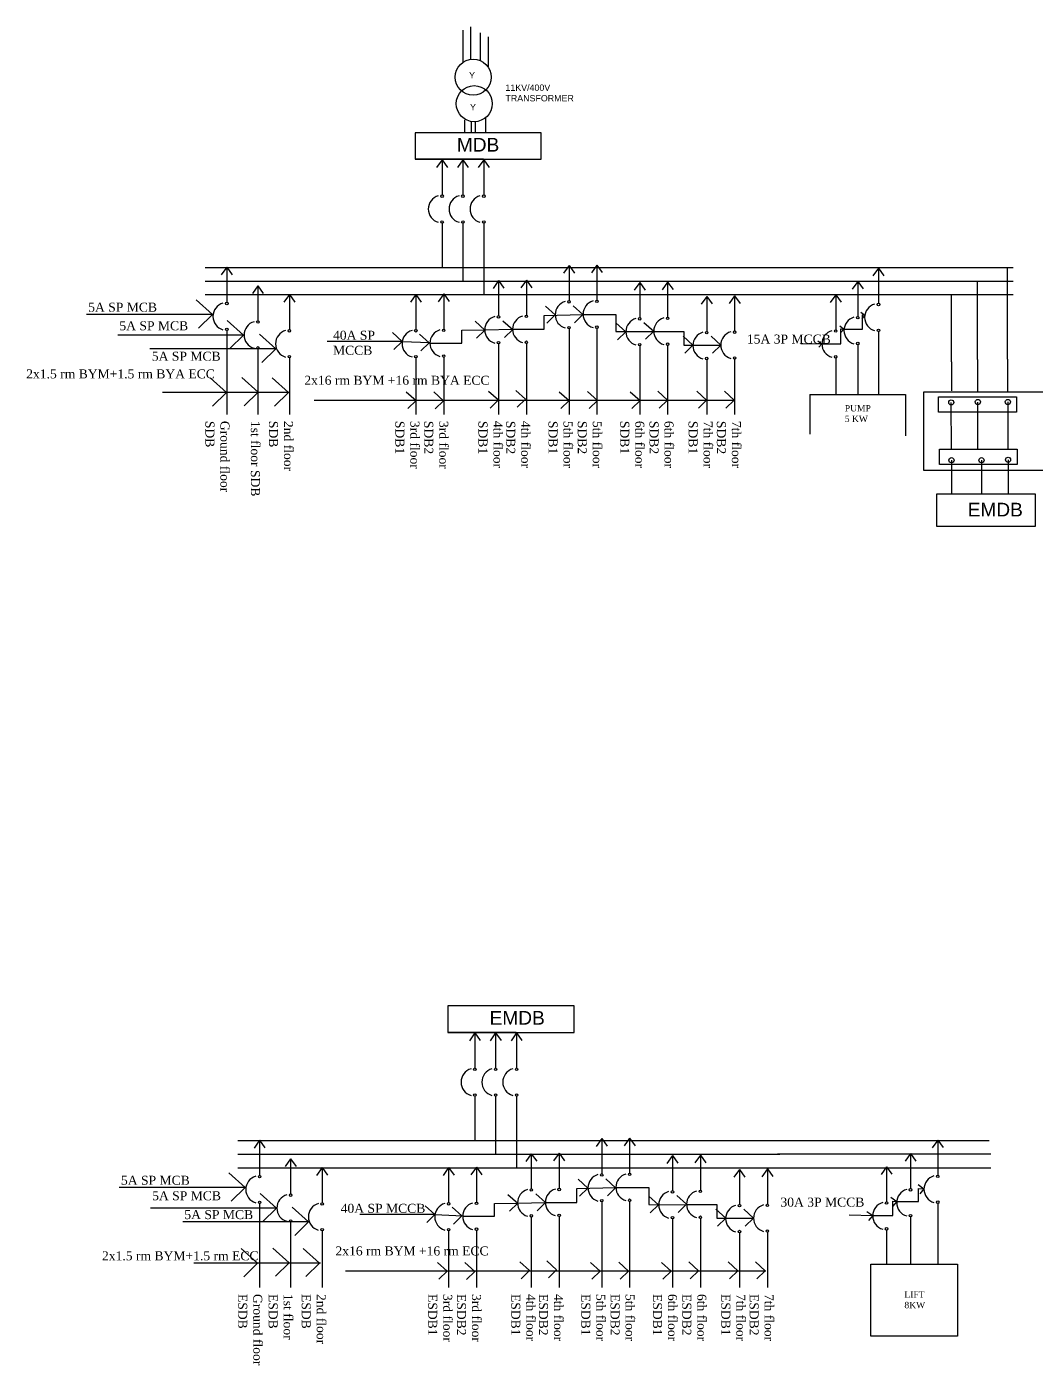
# Model space of a CAD drawing. Header units: inches. Extents: x -6149 to 7056, y -3395 to 4642.
# Drawn here: x -6149 to -1667, y -1557 to 4389 of the extents above; entities that cross this region are included whole.
import ezdxf

# ---------------------------------------------------------------- set-up
doc = ezdxf.new("R2010")
doc.units = ezdxf.units.IN
doc.header["$MEASUREMENT"] = 0
doc.linetypes.add('ACAD_ISO02W100', pattern=[15, 12, -3])
doc.layers.add('Diagram', color=248, linetype='ACAD_ISO02W100')
doc.styles.add('h6', font='arial.ttf', dxfattribs={"height": 6})
doc.styles.get("Standard").update_dxf_attribs({"font": 'times.ttf', "height": 6})

# ---------------------------------------------------------------- blocks, each defined once
blk = doc.blocks.new('breaker')
at = {"layer": 'Diagram', "linetype": 'Continuous'}
for p, q in [((0, 0), (-49, -69)), ((0, 0), (0, -311.5)), ((0, 0), (48, -67.5)), ((0, -563), (0, -846.5))]:
    blk.add_line(p, q, dxfattribs=at)
for centre in [(0, -322.5), (0, -552)]:
    blk.add_circle(centre, 11, dxfattribs=at)
blk.add_arc((0, -437.25), 122.75, 106.147437, 253.835501, dxfattribs=at)

msp = doc.modelspace()

# ---------------------------------------------------------------- linework, layer by layer
at = {"layer": 'Diagram', "linetype": 'Continuous'}
for p, q in [((-4212, 4233.14385), (-4212, 4374.85615)), ((-4178, 4247.64385), (-4178, 4389.35615)), ((-4134, 4239.0344), (-4134, 4361.9656)), ((-4099.5, 4211.91235), (-4099.5, 4345.08765)), ((-4206.02442, 3976.4914), (-4206.02442, 3918.4405)), ((-4175.88238, 3968.82216), (-4175.88238, 3918.0949)), ((-4156.47779, 3916.73315), (-4156.47779, 3967.95465)), ((-4110.34863, 3978.19875), (-4110.34863, 3983.32106)), ((-4110.34863, 3918.4405), (-4110.34863, 3978.19875)), ((-3864.46981, 3918.0949), (-4424.71702, 3918.0949)), ((-4424.71702, 3918.0949), (-4424.71702, 3800.4984)), ((-3864.46981, 3800.4984), (-3864.46981, 3918.0949)), ((-4335.69673, 3800.4984), (-4424.71702, 3800.4984)), ((-4424.71702, 3800.4984), (-3864.46981, 3800.4984)), ((-4243.52122, 3800.4984), (-4335.69673, 3800.4984)), ((-4121.16504, 3800.4984), (-4243.52122, 3800.4984)), ((-4121.16504, 3800.4984), (-4066.2306, 3800.4984)), ((-4304.90851, 3374.94488), (-4304.90851, 3319.5)), ((-4212.65851, 3374.94488), (-4212.65851, 3259.5)), ((-4119.65851, 3374.94488), (-4119.65851, 3199.5)), ((-5357.5, 3319.5), (-2950.5, 3319.5)), ((-2950.5, 3319.5), (-1768.87912, 3319.5)), ((-1794.26164, 2912.02163), (-1794.26164, 3319.86938)), ((-5357.5, 3259.5), (-2950.5, 3259.5)), ((-2950.5, 3259.5), (-1768.87912, 3259.5)), ((-1927.56073, 2911.61618), (-1927.56073, 3259.86938)), ((-5397.5, 3176), (-5325, 3111)), ((-5357.5, 3199.5), (-2950.5, 3199.5)), ((-2950.5, 3199.5), (-1768.87912, 3199.5)), ((-2042.15952, 2900.96247), (-2042.15952, 3199.86938)), ((-5320.5, 3111), (-5884, 3111)), ((-5325, 3111), (-5386.5, 3051)), ((-3852, 3106.5), (-3678.85874, 3110.75129)), ((-3852, 3045.25783), (-3852, 3106.5)), ((-3846.25, 3148), (-3802.75, 3109)), ((-3802.75, 3109), (-3839.65, 3073)), ((-3723.25, 3149.5), (-3679.75, 3110.5)), ((-3679.75, 3110.5), (-3716.65, 3074.5)), ((-3678.85874, 3110.75129), (-3533, 3110.75129)), ((-3533, 3110.75129), (-3533, 3035.5)), ((-2446.01185, 3121.48415), (-2427.88297, 3107.92482)), ((-2427.88297, 3107.92482), (-2441.01185, 3092.48415)), ((-2438, 3046.41686), (-2438, 3109.5)), ((-2438, 3109.5), (-2427.61875, 3107.85508)), ((-5259, 3084.5), (-5186.5, 3019.5)), ((-4217, 3041), (-4115.67768, 3042.28752)), ((-4217, 2983.53178), (-4217, 3041)), ((-4158.25, 3081), (-4114.75, 3042)), ((-4114.75, 3042), (-4151.65, 3006)), ((-4115.67768, 3042.28752), (-3991.87723, 3045.25783)), ((-4034.75, 3083.5), (-3991.25, 3044.5)), ((-3991.25, 3044.5), (-4028.15, 3008.5)), ((-3991.87723, 3045.25783), (-3852, 3045.25783)), ((-3533, 3035.5), (-3488.68024, 3035.10892)), ((-3532.75, 3073.5), (-3489.25, 3034.5)), ((-3489.25, 3034.5), (-3526.15, 2998.5)), ((-3488.68024, 3035.10892), (-3364.8748, 3036.21134)), ((-3408.75, 3076), (-3365.25, 3037)), ((-3365.25, 3037), (-3402.15, 3001)), ((-3364.8748, 3036.21134), (-3231, 3036.21134)), ((-3231, 3036.21134), (-3231, 2975.5)), ((-2538.51185, 3059.98415), (-2520.38297, 3046.42482)), ((-2534.5, 2980.94067), (-2534.5, 3048)), ((-2534.5, 3048), (-2520.01183, 3046.41686)), ((-2520.38297, 3046.42482), (-2533.51185, 3030.98415)), ((-2520.01183, 3046.41686), (-2438, 3046.41686)), ((-5182, 3019.5), (-5745.5, 3019.5)), ((-5186.5, 3019.5), (-5248, 2959.5)), ((-5116, 3023.5), (-5043.5, 2958.5)), ((-4482.00989, 2991.081), (-4815.50989, 2991.081)), ((-4525.55, 3030.5), (-4482.05, 2991.5)), ((-4482.05, 2991.5), (-4518.95, 2955.5)), ((-4482.04234, 2991.1101), (-4358.96759, 2986.05202)), ((-4405.82129, 3024.17332), (-4362.32129, 2985.17332)), ((-4362.32129, 2985.17332), (-4399.22129, 2949.17332)), ((-4359.01935, 2983.53178), (-4217, 2983.53178)), ((-3234.25, 3014.5), (-3190.75, 2975.5)), ((-3231, 2975.5), (-3067.37723, 2975.25783)), ((-3190.75, 2975.5), (-3227.65, 2939.5)), ((-3110.75, 3014.5), (-3067.25, 2975.5)), ((-3067.25, 2975.5), (-3104.15, 2939.5)), ((-2712.5, 2982), (-2618.37111, 2980.94067)), ((-2636.5, 2994.5), (-2618.37111, 2980.94067)), ((-2618.37111, 2980.94067), (-2631.5, 2965.5)), ((-2618.37111, 2980.94067), (-2534.5, 2980.94067)), ((-5039, 2958.5), (-5602.5, 2958.5)), ((-5043.5, 2958.5), (-5105, 2898.5)), ((-5261, 2897.94488), (-5261, 2667.5)), ((-3741.30763, 2905.44237), (-3741.30763, 2667.5)), ((-3617.50223, 2907.63283), (-3617.50223, 2667.5)), ((-2367, 2893.625), (-2367, 2755)), ((-2042.15952, 2900.96247), (-2042.15952, 2772.10768)), ((-1927.56073, 2911.61618), (-1927.56073, 2770.89172)), ((-1794.26164, 2912.02163), (-1794.26164, 2770.89172)), ((-5334.99999, 2829), (-5262.49999, 2764)), ((-5194.49999, 2831), (-5121.99999, 2766)), ((-5123, 2815.44488), (-5123, 2667.5)), ((-5060.00001, 2829.5), (-4987.50001, 2764.5)), ((-4054.30763, 2838.44237), (-4054.30763, 2667.5)), ((-3930.50223, 2840.63283), (-3930.50223, 2667.5)), ((-3427.30763, 2829.94237), (-3427.30763, 2667.5)), ((-3303.50223, 2832.13283), (-3303.50223, 2667.5)), ((-2459, 2835.125), (-2459, 2755)), ((-4983.00001, 2764.5), (-5546.50001, 2764.5)), ((-5262.49999, 2764), (-5323.99999, 2704)), ((-5121.99999, 2766), (-5183.49999, 2706)), ((-4987.50001, 2764.5), (-5049.00001, 2704.5)), ((-4983, 2776.44488), (-4983, 2667.5)), ((-4464.05, 2768), (-4420.55, 2729)), ((-4421.44975, 2776.71633), (-4421.44975, 2667.5)), ((-4342.05, 2767), (-4298.55, 2728)), ((-4297.64435, 2778.90678), (-4297.64435, 2667.5)), ((-4098.55, 2770.5), (-4055.05, 2731.5)), ((-3978.03698, 2774.09916), (-3934.53698, 2735.09916)), ((-3784.55, 2768), (-3741.05, 2729)), ((-3659.05, 2768.5), (-3615.55, 2729.5)), ((-3469.55, 2768), (-3426.05, 2729)), ((-3347.55, 2770), (-3304.05, 2731)), ((-3173.55, 2770), (-3130.05, 2731)), ((-3129.80763, 2768.44237), (-3129.80763, 2667.5)), ((-3051.55, 2770), (-3008.05, 2731)), ((-3006.00223, 2770.63283), (-3006.00223, 2667.5)), ((-2671.5, 2755), (-2247.5, 2755)), ((-2671.5, 2755), (-2671.5, 2580)), ((-2557, 2775.625), (-2557, 2755)), ((-2247.5, 2755), (-2247.5, 2571.5)), ((-2166.25781, 2767.9674), (-1559.44517, 2767.9674)), ((-2166.25781, 2417.97898), (-2166.25781, 2767.9674)), ((-2099.94026, 2745.21382), (-1754.73722, 2745.21382)), ((-2099.94026, 2676.90151), (-2099.94026, 2745.21382)), ((-1754.73722, 2745.21382), (-1754.73722, 2676.90151)), ((-4872.5, 2730.5), (-3006.00223, 2730.5)), ((-4420.55, 2729), (-4457.45, 2693)), ((-4298.55, 2728), (-4335.45, 2692)), ((-4055.05, 2731.5), (-4091.95, 2695.5)), ((-3934.53698, 2735.09916), (-3971.43698, 2699.09916)), ((-3741.05, 2729), (-3777.95, 2693)), ((-3615.55, 2729.5), (-3652.45, 2693.5)), ((-3426.05, 2729), (-3462.95, 2693)), ((-3304.05, 2731), (-3340.95, 2695)), ((-3130.05, 2731), (-3166.95, 2695)), ((-3008.05, 2731), (-3044.95, 2695)), ((-1754.73722, 2676.90151), (-2099.94026, 2676.90151)), ((-2042.94575, 2513.00158), (-2043.82017, 2720.5229)), ((-1925.35534, 2514.7578), (-1926.22976, 2722.27912)), ((-1792.34539, 2722.43424), (-1792.34539, 2513.00158)), ((-2096.78554, 2444.68927), (-2096.78554, 2513.00158)), ((-2096.78554, 2513.00158), (-1751.58251, 2513.00158)), ((-1751.58251, 2513.00158), (-1751.58251, 2444.68927)), ((-1751.58251, 2444.68927), (-2096.78554, 2444.68927)), ((-2042.94575, 2463.67257), (-2042.94575, 2314.18084)), ((-1909.5879, 2463.67257), (-1909.5879, 2314.18084)), ((-1791.47097, 2465.58391), (-1791.47097, 2314.18084)), ((-1559.44517, 2417.97898), (-2166.25781, 2417.97898)), ((-2108.55549, 2314.18084), (-1671.65037, 2314.18084)), ((-2108.55549, 2168.68469), (-2108.55549, 2314.18084)), ((-1671.65037, 2314.18084), (-1671.65037, 2168.68469)), ((-1671.65037, 2168.68469), (-2108.55549, 2168.68469)), ((-3718.9698, 39.28499), (-4279.21702, 39.28499)), ((-4279.21702, 39.28499), (-4279.21702, -78.31151)), ((-3718.9698, -78.31151), (-3718.9698, 39.28499)), ((-4190.19672, -78.31151), (-4279.21702, -78.31151)), ((-4279.21702, -78.31151), (-3718.9698, -78.31151)), ((-4098.02121, -78.31151), (-4190.19672, -78.31151)), ((-3975.66503, -78.31151), (-4098.02121, -78.31151)), ((-3975.66503, -78.31151), (-3920.73059, -78.31151)), ((-4159.4085, -503.86503), (-4159.4085, -559.30991)), ((-4067.1585, -503.86503), (-4067.1585, -619.30991)), ((-3974.1585, -503.86503), (-3974.1585, -679.30991)), ((-5211.99999, -559.30991), (-2804.99999, -559.30991)), ((-2816, -559.30991), (-1875.5, -559.30991)), ((-5211.99999, -619.30991), (-2804.99999, -619.30991)), ((-1867.5, -619.30991), (-2816, -619.30991)), ((-5251.99999, -702.80991), (-5179.49999, -767.80991)), ((-5211.99999, -679.30991), (-2804.99999, -679.30991)), ((-2804.99999, -679.30991), (-1867.5, -679.30991)), ((-5174.99999, -767.80991), (-5738.49999, -767.80991)), ((-5179.49999, -767.80991), (-5240.99999, -827.80991)), ((-3706.49999, -772.30991), (-3533.35873, -768.05862)), ((-3706.49999, -833.55208), (-3706.49999, -772.30991)), ((-3700.74999, -730.80991), (-3657.24999, -769.80991)), ((-3657.24999, -769.80991), (-3694.14999, -805.80991)), ((-3577.74999, -729.30991), (-3534.24999, -768.30991)), ((-3534.24999, -768.30991), (-3571.14999, -804.30991)), ((-3533.35873, -768.05862), (-3387.49999, -768.05862)), ((-3387.49999, -768.05862), (-3387.49999, -843.30991)), ((-2191.04715, -754.42984), (-2165.40204, -773.10901)), ((-2188.7246, -829.41048), (-2188.7246, -771.76943)), ((-2188.7246, -771.76943), (-2165.05478, -772.67445)), ((-5113.49999, -794.30991), (-5040.99999, -859.30991)), ((-4012.74999, -797.80991), (-3969.24999, -836.80991)), ((-3889.24999, -795.30991), (-3845.74999, -834.30991)), ((-3387.24999, -805.30991), (-3343.74999, -844.30991)), ((-3263.24999, -802.80991), (-3219.74999, -841.80991)), ((-2311.54715, -810.42984), (-2285.90204, -829.10901)), ((-2285.90204, -829.10901), (-2304.04715, -851.42984)), ((-2303.7246, -891.94859), (-2303.7246, -827.76943)), ((-2303.7246, -827.76943), (-2285.84276, -829.41048)), ((-2285.84276, -829.41048), (-2188.7246, -829.41048)), ((-2165.40204, -773.10901), (-2183.54715, -795.42984)), ((-5036.49999, -859.30991), (-5599.99999, -859.30991)), ((-5040.99999, -859.30991), (-5102.49999, -919.30991)), ((-4970.49999, -855.30991), (-4897.99999, -920.30991)), ((-4336.50988, -887.72891), (-4670.00988, -887.72891)), ((-4380.04999, -848.30991), (-4336.54999, -887.30991)), ((-4336.54999, -887.30991), (-4373.44999, -923.30991)), ((-4336.54233, -887.69981), (-4213.46758, -892.75789)), ((-4260.32128, -854.63659), (-4216.82128, -893.63659)), ((-4071.49999, -837.80991), (-3970.17767, -836.52238)), ((-4071.49999, -895.27812), (-4071.49999, -837.80991)), ((-3969.24999, -836.80991), (-4006.14999, -872.80991)), ((-3970.17767, -836.52238), (-3846.37722, -833.55208)), ((-3845.74999, -834.30991), (-3882.64999, -870.30991)), ((-3846.37722, -833.55208), (-3706.49999, -833.55208)), ((-3387.49999, -843.30991), (-3343.18023, -843.70099)), ((-3343.74999, -844.30991), (-3380.64999, -880.30991)), ((-3343.18023, -843.70099), (-3219.37479, -842.59857)), ((-3219.74999, -841.80991), (-3256.64999, -877.80991)), ((-3219.37479, -842.59857), (-3085.49999, -842.59857)), ((-3088.74999, -864.30991), (-3045.24999, -903.30991)), ((-3085.49999, -842.59857), (-3085.49999, -903.30991)), ((-2965.24999, -864.30991), (-2921.74999, -903.30991)), ((-2497.2246, -889.26943), (-2392.57949, -891.94859)), ((-2418.2246, -873.26943), (-2392.57949, -891.94859)), ((-2392.57949, -891.94859), (-2410.7246, -914.26943)), ((-2392.57949, -891.94859), (-2303.7246, -891.94859)), ((-4893.49999, -920.30991), (-5456.99999, -920.30991)), ((-4897.99999, -920.30991), (-4959.49999, -980.30991)), ((-4216.82128, -893.63659), (-4253.72128, -929.63659)), ((-4213.51934, -895.27812), (-4071.49999, -895.27812)), ((-3085.49999, -903.30991), (-2921.87722, -903.55208)), ((-3045.24999, -903.30991), (-3082.14999, -939.30991)), ((-2921.74999, -903.30991), (-2958.64999, -939.30991)), ((-5115.49999, -980.86503), (-5115.49999, -1211.30991)), ((-3595.80762, -973.36754), (-3595.80762, -1211.30991)), ((-3472.00222, -971.17708), (-3472.00222, -1211.30991)), ((-2103.7246, -979.64443), (-2103.7246, -1108.26943)), ((-5196.66385, -1039), (-5124.16385, -1104)), ((-5056.16385, -1037), (-4983.66385, -1102)), ((-4977.49999, -1063.36503), (-4977.49999, -1211.30991)), ((-4921.66388, -1038.5), (-4849.16388, -1103.5)), ((-3908.80762, -1040.36754), (-3908.80762, -1211.30991)), ((-3785.00222, -1038.17708), (-3785.00222, -1211.30991)), ((-3281.80762, -1048.86754), (-3281.80762, -1211.30991)), ((-3158.00222, -1046.67708), (-3158.00222, -1211.30991)), ((-2224.7246, -1039.64443), (-2224.7246, -1108.26943)), ((-4844.66388, -1103.5), (-5408.16388, -1103.5)), ((-5124.16385, -1104), (-5185.66385, -1164)), ((-4983.66385, -1102), (-5045.16385, -1162)), ((-4849.16388, -1103.5), (-4910.66388, -1163.5)), ((-4837.49999, -1102.36503), (-4837.49999, -1211.30991)), ((-4325.71386, -1100.00001), (-4282.21386, -1139.00001)), ((-4275.94974, -1102.09358), (-4275.94974, -1211.30991)), ((-4203.71386, -1101.00001), (-4160.21386, -1140.00001)), ((-4152.14434, -1099.90312), (-4152.14434, -1211.30991)), ((-3960.21386, -1097.50001), (-3916.71386, -1136.50001)), ((-3839.70084, -1093.90085), (-3796.20084, -1132.90085)), ((-3646.21386, -1100.00001), (-3602.71386, -1139.00001)), ((-3520.71386, -1099.50001), (-3477.21386, -1138.50001)), ((-3331.21386, -1100.00001), (-3287.71386, -1139.00001)), ((-3209.21386, -1098.00001), (-3165.71386, -1137.00001)), ((-3035.21386, -1098.00001), (-2991.71386, -1137.00001)), ((-2984.30762, -1110.36754), (-2984.30762, -1211.30991)), ((-2913.21386, -1098.00001), (-2869.71386, -1137.00001)), ((-2860.50222, -1108.17708), (-2860.50222, -1211.30991)), ((-2331.2246, -1098.14443), (-2331.2246, -1108.26943)), ((-4734.16386, -1137.50001), (-2867.66609, -1137.50001)), ((-4282.21386, -1139.00001), (-4319.11386, -1175.00001)), ((-4160.21386, -1140.00001), (-4197.11386, -1176.00001)), ((-3916.71386, -1136.50001), (-3953.61386, -1172.50001)), ((-3796.20084, -1132.90085), (-3833.10084, -1168.90085)), ((-3602.71386, -1139.00001), (-3639.61386, -1175.00001)), ((-3477.21386, -1138.50001), (-3514.11386, -1174.50001)), ((-3287.71386, -1139.00001), (-3324.61386, -1175.00001)), ((-3165.71386, -1137.00001), (-3202.61386, -1173.00001)), ((-2991.71386, -1137.00001), (-3028.61386, -1173.00001)), ((-2869.71386, -1137.00001), (-2906.61386, -1173.00001))]:
    msp.add_line(p, q, dxfattribs=at)
msp.add_lwpolyline([(-2400.7246, -1108.26943), (-2016.2246, -1108.26943), (-2016.2246, -1427.76943), (-2400.7246, -1427.76943)], close=True, dxfattribs=at)
for centre, radius in [((-4166.70837, 4165.44152), 80.07892), ((-4161.94233, 4047.67841), 80.07892), ((-2043.82017, 2720.5229), 11.43067), ((-1925.70324, 2722.43424), 11.43067), ((-1792.34539, 2722.43424), 11.43067), ((-2042.94575, 2463.67257), 11.43067), ((-1909.5879, 2463.67257), 11.43067), ((-1791.47097, 2465.58391), 11.43067)]:
    msp.add_circle(centre, radius, dxfattribs=at)

# ---------------------------------------------------------------- block references
at = {"layer": 'Diagram', "linetype": 'Continuous', "xscale": 0.5, "yscale": 0.5, "zscale": 0.5}
for p in [(-4304.90851, 3798.19488), (-4212.65851, 3798.19488), (-4119.65851, 3798.19488), (-3617.50223, 3330.88283), (-5261, 3321.19488), (-3741.30763, 3328.69237), (-2367, 3316.875), (-5123, 3238.69488), (-4054.30763, 3261.69237), (-3930.50223, 3263.88283), (-3427.30763, 3253.19237), (-3303.50223, 3255.38283), (-2459, 3258.375), (-4983, 3199.69488), (-4421.44975, 3199.96633), (-4297.64435, 3202.15678), (-3129.80763, 3191.69237), (-3006.00223, 3193.88283), (-2557, 3198.875), (-4159.4085, -80.61503), (-4067.1585, -80.61503), (-3974.1585, -80.61503), (-5115.49999, -557.61503), (-3595.80762, -550.11754), (-3472.00222, -547.92708), (-2103.7246, -556.39443), (-4977.49999, -640.11503), (-3908.80762, -617.11754), (-3785.00222, -614.92708), (-3281.80762, -625.61754), (-3158.00222, -623.42708), (-2224.7246, -616.39443), (-4837.49999, -679.11503), (-4275.94974, -678.84358), (-4152.14434, -676.65312), (-2984.30762, -687.11754), (-2860.50222, -684.92708), (-2331.2246, -674.89443)]:
    msp.add_blockref('breaker', p, dxfattribs=at)

# ---------------------------------------------------------------- texts
at = {"layer": 'Diagram', "linetype": 'Continuous', "attachment_point": 1, "style": 'h6'}
for s, insert, char_height, width in [('Y', (-4185.13249, 4187.96857), 28.16084, 240.1372541), ('11KV/400V TRANSFORMER', (-4023.66785, 4132.86924), 28.1608352, 240.1372541), ('Y', (-4180.97432, 4046.38257), 28.16084, 240.1372541), ('MDB', (-4239.55421, 3895.53883), 60.774657, 1410.5909719), ('EMDB', (-1971.09518, 2274.64205), 60.774657, 1410.5909719), ('EMDB', (-4094.05421, 16.72892), 60.774657, 1410.5909719)]:
    msp.add_mtext(s, dxfattribs=dict(at, insert=insert, char_height=char_height, width=width))
at = {"layer": 'Diagram', "linetype": 'Continuous', "attachment_point": 1}
for s, insert, char_height, width in [('5A SP MCB', (-5876.59971, 3163.53097), 40, 401.5997102), ('5A SP MCB', (-5738.09971, 3081), 40, 382.3497119), ('40A SP MCCB', (-4789.36901, 3038.91957), 40, 240), ('15A 3P MCCB', (-2951.5, 3021.91957), 40, 394.0022882), ('5A SP MCB', (-5594.0797, 2945.79329), 40, 317.0131527), ('2x1.5 rm BYM+1.5 rm BYA ECC', (-6151.98421, 2867.19138), 40, 890.9842059), ('\\pt540;2x16 rm BYM +16 rm BYA ECC', (-4916.93157, 2838.8157), 40, 853.2676557), ('PUMP\\P5 KW', (-2516.74495, 2708.62313), 28.160835, 290.5), ('5A SP MCB', (-5731.0997, -715.27894), 40, 405.5997018), ('5A SP MCB', (-5592.5997, -784.08048), 40, 416.2275658), ('30A 3P MCCB', (-2802.5, -812.36394), 40, 511), ('5A SP MCB', (-5449.5997, -867.77894), 40, 407.0997018), ('40A SP MCCB', (-4755.5, -839.89034), 40, 386.1405866), ('2x1.5 rm BYM+1.5 rm ECC', (-5815.5, -1050.95209), 40, 921.4213043), ('\\pt540;2x16 rm BYM +16 rm ECC', (-4778.59544, -1029.1843), 40, 853.2676557), ('LIFT\\P8KW', (-2251.88132, -1228.56226), 28.160835, 303)]:
    msp.add_mtext(s, dxfattribs=dict(at, insert=insert, char_height=char_height, width=width))
at = {"layer": 'Diagram', "linetype": 'Continuous', "char_height": 40, "width": 333, "attachment_point": 1, "rotation": 270}
for s, insert in [('Ground floor SDB', (-5249.21548, 2638.42335)), ('1st floor SDB', (-5114.07246, 2638.42335)), ('2nd floor SDB', (-4967.07246, 2638.42335)), ('3rd floor SDB1', (-4405.63735, 2638.42335)), ('3rd floor SDB2', (-4277.63735, 2638.42335)), ('4th floor SDB1', (-4036.63735, 2638.42335)), ('4th floor SDB2', (-3913.63735, 2638.42335)), ('\\pt210;5th floor SDB1', (-3725.63735, 2638.42335)), ('5th floor SDB2', (-3595.63735, 2638.42335)), ('6th floor SDB1', (-3407.13735, 2638.42335)), ('6th floor SDB2', (-3277.13735, 2638.42335)), ('7th floor SDB1', (-3103.63735, 2638.42335)), ('7th floor SDB2', (-2978.13735, 2638.42335)), ('Ground floor ESDB', (-5103.71547, -1240.38656)), ('1st floor ESDB', (-4968.57245, -1240.38656)), ('2nd floor ESDB', (-4821.57245, -1240.38656)), ('3rd floor ESDB1', (-4260.13734, -1240.38656)), ('3rd floor ESDB2', (-4132.13734, -1240.38656)), ('4th floor ESDB1', (-3891.13734, -1240.38656)), ('4th floor ESDB2', (-3768.13734, -1240.38656)), ('\\pt210;5th floor ESDB1', (-3580.13734, -1240.38656)), ('5th floor ESDB2', (-3450.13734, -1240.38656)), ('6th floor ESDB1', (-3261.63734, -1240.38656)), ('6th floor ESDB2', (-3131.63734, -1240.38656)), ('7th floor ESDB1', (-2958.13734, -1240.38656)), ('7th floor ESDB2', (-2832.63734, -1240.38656))]:
    msp.add_mtext(s, dxfattribs=dict(at, insert=insert))

doc.saveas('drawing.dxf')
